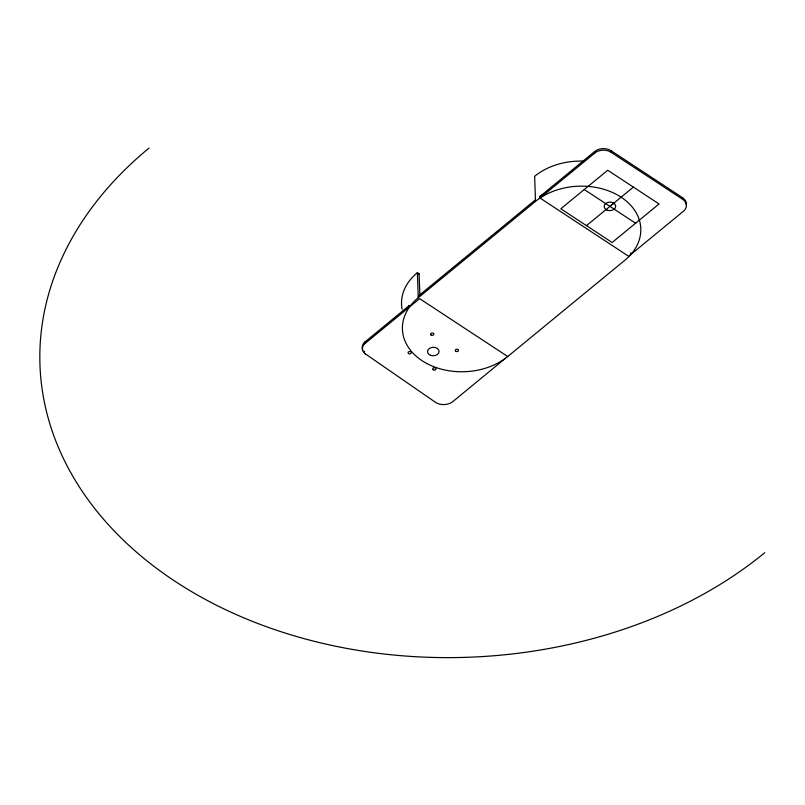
<?xml version="1.0" encoding="UTF-8"?>
<svg xmlns="http://www.w3.org/2000/svg" width="805" height="805" viewBox="0 0 805 805"><rect width="100%" height="100%" fill="white"/><g stroke="black" fill="none" stroke-linecap="round" stroke-linejoin="round"><path stroke-width="1.21" d="M409.594 306.876L409.393 305.518A60.606 44.617 -2 0 0 408.91 306.212M609.928 206.372L633.374 187.102M418.208 296.17L535.446 199.821M682.57 197.708L682.62 199.278A11.592 8.533 -2 0 1 683.354 211.323L628.645 256.282L540.024 198.04L539.964 196.47L594.684 151.511A11.592 8.533 -2 0 1 611.045 150.706L682.57 197.708A11.592 8.533 -2 0 1 686.293 204.681M418.258 297.739L535.506 201.391A60.606 44.617 -2 0 1 620.323 196.682L621.108 197.185A60.606 44.617 -2 0 1 631.08 254.229L630.798 254.551A60.606 44.617 -2 0 1 624.952 260.176L507.714 356.524A60.606 44.617 -2 0 1 428.079 364.162A60.606 44.617 -2 0 1 409.453 307.087L409.705 306.735A60.606 44.617 -2 0 1 418.258 297.739L417.382 272.654L419.103 273.77L419.838 294.811M362.693 349.3A10.062 7.406 -2 0 1 364.866 342.034L409.544 305.316M540.024 198.04L594.734 153.081A11.592 8.533 -2 0 1 611.106 152.276L682.62 199.278M365.561 354.059L364.645 353.375A10.062 7.406 -2 0 1 364.917 343.594L419.626 298.635L507.714 356.524M584.269 189.517L560.823 208.787L612.132 242.506L659.033 203.967L607.725 170.247L584.269 189.517L635.578 223.237M586.483 225.642L613.843 203.162M505.51 358.235L452.994 401.484A12.367 9.107 -2 0 1 435.525 402.339L364.645 353.375M630.868 252.84L630.919 254.41M611.045 150.706L611.106 152.276M594.684 151.511L594.734 153.081M535.506 201.391L534.631 176.305A60.606 44.617 -2 0 1 584.028 161.131M364.866 342.034L364.917 343.594M539.964 196.47A60.606 44.617 -2 0 1 542.812 194.679M543.224 194.438A60.606 44.617 -2 0 1 543.647 194.196M402.118 309.271A60.606 44.617 -2 0 1 417.382 272.654M418.751 274.062A58.292 42.907 -2 0 1 419.103 273.77M408.205 307.279A60.606 44.617 -2 0 1 408.437 306.916M364.595 351.805A10.062 7.406 -2 0 1 363.81 351.04M764.75 552.693A417.181 307.087 -2 0 1 175.52 581.613A417.181 307.087 -2 0 1 149.046 148.06M607.071 210.135A5.796 4.267 -2 0 0 615.714 206.241A5.796 4.267 -2 0 0 606.98 202.749A5.796 4.267 -2 0 0 607.071 210.135M430.524 355.317A5.786 4.256 -2 0 0 439.077 351.352A5.786 4.256 -2 0 0 430.293 347.951A5.786 4.256 -2 0 0 430.524 355.317M456.113 351.433A1.62 1.197 -2 0 0 458.518 350.326A1.62 1.197 -2 0 0 456.063 349.37A1.62 1.197 -2 0 0 456.113 351.433M431.138 335.061A1.62 1.197 -2 0 0 433.815 334.397A1.62 1.197 -2 0 0 431.742 333.029A1.62 1.197 -2 0 0 431.138 335.061M433.251 369.807A1.62 1.197 -2 0 0 435.938 369.133A1.62 1.197 -2 0 0 433.855 367.774A1.62 1.197 -2 0 0 433.251 369.807M408.588 353.596A1.62 1.197 -2 0 0 411.264 352.922A1.62 1.197 -2 0 0 409.192 351.564A1.62 1.197 -2 0 0 408.588 353.596"/></g></svg>
